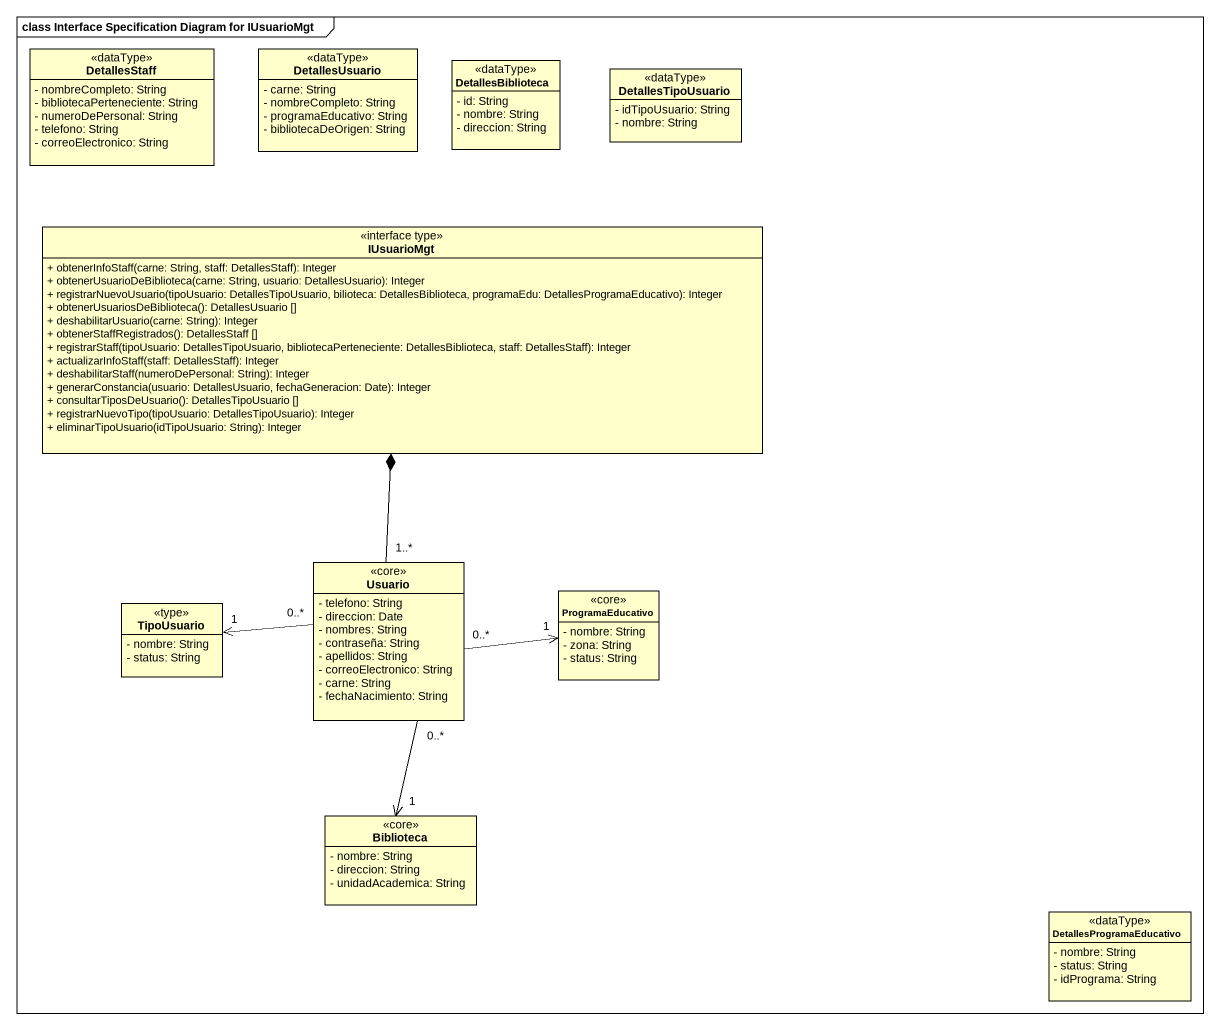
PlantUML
@startuml
mainframe class Interface Specification Diagram for IUsuarioMgt
hide circle
hide empty members
skinparam classAttributeIconSize 0
class DetallesStaff <<dataType>> {
  - nombreCompleto: String
  - bibliotecaPerteneciente: String
  - numeroDePersonal: String
  - telefono: String
  - correoElectronico: String
}
class DetallesUsuario <<dataType>> {
  - carne: String
  - nombreCompleto: String
  - programaEducativo: String
  - bibliotecaDeOrigen: String
}
class DetallesBiblioteca <<dataType>> {
  - id: String
  - nombre: String
  - direccion: String
}
class DetallesTipoUsuario <<dataType>> {
  - idTipoUsuario: String
  - nombre: String
}
class IUsuarioMgt <<interface type>> {
  + obtenerInfoStaff(carne: String, staff: DetallesStaff): Integer
  + obtenerUsuarioDeBiblioteca(carne: String, usuario: DetallesUsuario): Integer
  + registrarNuevoUsuario(tipoUsuario: DetallesTipoUsuario, bilioteca: DetallesBiblioteca, programaEdu: DetallesProgramaEducativo): Integer
  + obtenerUsuariosDeBiblioteca(): DetallesUsuario []
  + deshabilitarUsuario(carne: String): Integer
  + obtenerStaffRegistrados(): DetallesStaff []
  + registrarStaff(tipoUsuario: DetallesTipoUsuario, bibliotecaPerteneciente: DetallesBiblioteca, staff: DetallesStaff): Integer
  + actualizarInfoStaff(staff: DetallesStaff): Integer
  + deshabilitarStaff(numeroDePersonal: String): Integer
  + generarConstancia(usuario: DetallesUsuario, fechaGeneracion: Date): Integer
  + consultarTiposDeUsuario(): DetallesTipoUsuario []
  + registrarNuevoTipo(tipoUsuario: DetallesTipoUsuario): Integer
  + eliminarTipoUsuario(idTipoUsuario: String): Integer
}
class Usuario <<core>> {
  - telefono: String
  - direccion: Date
  - nombres: String
  - contraseña: String
  - apellidos: String
  - correoElectronico: String
  - carne: String
  - fechaNacimiento: String
}
class TipoUsuario <<type>> {
  - nombre: String
  - status: String
}
class ProgramaEducativo <<core>> {
  - nombre: String
  - zona: String
  - status: String
}
class Biblioteca <<core>> {
  - nombre: String
  - direccion: String
  - unidadAcademica: String
}
class DetallesProgramaEducativo <<dataType>> {
  - nombre: String
  - status: String
  - idPrograma: String
}
Usuario "1..*" -up-* IUsuarioMgt
Usuario "0..*" -right-> "1" ProgramaEducativo
Usuario "0..*" --> "1" Biblioteca
TipoUsuario "1" <-right- "0..*" Usuario
@enduml
